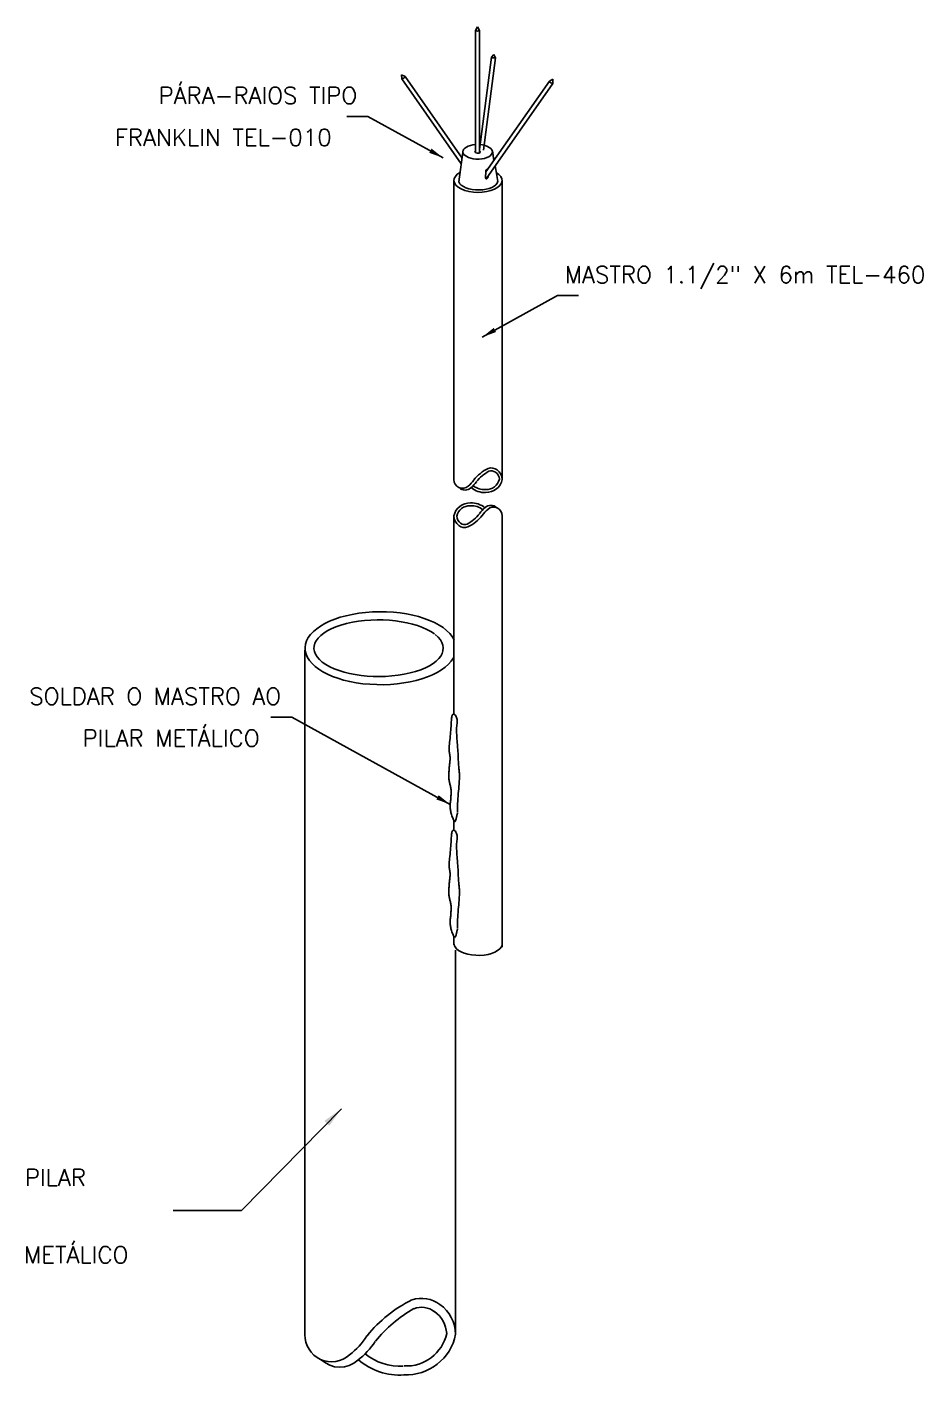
# Model space of a CAD drawing. Header units: millimetres. Extents: x -5200.2 to -5184.5, y -4688.8 to -4655.3.
# Drawn here: x -5200.2 to -5189.53, y -4671.4 to -4655.34 of the extents above; entities that cross this region are included whole.
import ezdxf
from ezdxf.enums import TextEntityAlignment as Align

# ---------------------------------------------------------------- set-up
doc = ezdxf.new("R2010")
doc.units = ezdxf.units.MM
doc.header["$LTSCALE"] = 10
doc.layers.add('Termotécnica', color=7, linetype='Continuous')
doc.styles.add('r80', font='romans.shx')

msp = doc.modelspace()

# ---------------------------------------------------------------- linework, layer by layer
at = {"layer": 'Termotécnica', "color": 2}
for p, q in [((-5194.86, -4655.379), (-5194.836, -4655.338)), ((-5194.86, -4656.834), (-5194.86, -4655.379)), ((-5194.836, -4655.338), (-5194.812, -4655.379)), ((-5194.812, -4656.837), (-5194.812, -4655.379)), ((-5194.812, -4656.798), (-5194.667, -4655.698)), ((-5194.764, -4656.805), (-5194.62, -4655.704)), ((-5194.667, -4655.698), (-5194.639, -4655.665)), ((-5194.639, -4655.665), (-5194.62, -4655.704)), ((-5195.699, -4655.928), (-5195.74, -4655.907)), ((-5195.74, -4655.907), (-5195.739, -4655.955)), ((-5195.019, -4656.901), (-5195.699, -4655.928)), ((-5195.029, -4656.97), (-5195.739, -4655.955)), ((-5194.737, -4657.066), (-5193.979, -4655.983)), ((-5194.734, -4657.147), (-5193.938, -4656.01)), ((-5193.979, -4655.983), (-5193.938, -4655.961)), ((-5193.938, -4655.961), (-5193.938, -4656.01)), ((-5196.142, -4656.403), (-5196.392, -4656.403)), ((-5195.246, -4656.897), (-5196.142, -4656.403)), ((-5195.059, -4657.185), (-5195.005, -4656.803)), ((-5194.641, -4656.928), (-5194.658, -4656.815)), ((-5194.595, -4657.179), (-5194.625, -4656.99)), ((-5195.116, -4660.73), (-5195.116, -4657.166)), ((-5194.542, -4660.715), (-5194.542, -4657.166)), ((-5194.778, -4659.033), (-5193.883, -4658.539)), ((-5193.883, -4658.539), (-5193.633, -4658.539)), ((-5195.116, -4663.525), (-5195.116, -4661.178)), ((-5194.542, -4666.304), (-5194.542, -4661.164)), ((-5196.891, -4670.934), (-5196.891, -4662.764)), ((-5197.049, -4663.561), (-5197.299, -4663.561)), ((-5195.161, -4664.601), (-5197.049, -4663.561)), ((-5195.116, -4664.908), (-5195.116, -4664.794)), ((-5195.116, -4666.274), (-5195.116, -4666.177)), ((-5195.096, -4670.914), (-5195.096, -4666.336)), ((-5196.457, -4668.228), (-5197.649, -4669.438)), ((-5197.649, -4669.438), (-5198.462, -4669.438))]:
    msp.add_line(p, q, dxfattribs=at)
for points in [[(-5194.717, -4657.037), (-5194.721, -4657.035), (-5194.725, -4657.035), (-5194.728, -4657.035), (-5194.73, -4657.037), (-5194.732, -4657.039), (-5194.734, -4657.042), (-5194.735, -4657.045), (-5194.736, -4657.048), (-5194.736, -4657.052), (-5194.737, -4657.055), (-5194.737, -4657.058), (-5194.737, -4657.061), (-5194.737, -4657.064), (-5194.737, -4657.067), (-5194.736, -4657.071), (-5194.736, -4657.074), (-5194.737, -4657.077), (-5194.737, -4657.081), (-5194.737, -4657.084), (-5194.737, -4657.088), (-5194.738, -4657.092), (-5194.738, -4657.095), (-5194.739, -4657.099), (-5194.74, -4657.102), (-5194.74, -4657.105), (-5194.741, -4657.108), (-5194.741, -4657.111), (-5194.742, -4657.114), (-5194.742, -4657.117), (-5194.742, -4657.12), (-5194.742, -4657.123), (-5194.742, -4657.127), (-5194.742, -4657.13), (-5194.742, -4657.133), (-5194.741, -4657.136), (-5194.74, -4657.138), (-5194.739, -4657.141), (-5194.738, -4657.143), (-5194.736, -4657.145), (-5194.735, -4657.147), (-5194.733, -4657.148), (-5194.731, -4657.148), (-5194.729, -4657.148), (-5194.727, -4657.148), (-5194.725, -4657.147), (-5194.722, -4657.145), (-5194.72, -4657.144), (-5194.718, -4657.141), (-5194.715, -4657.139), (-5194.713, -4657.136), (-5194.711, -4657.133), (-5194.71, -4657.129), (-5194.709, -4657.125), (-5194.708, -4657.12), (-5194.708, -4657.115), (-5194.708, -4657.11)], [(-5195.075, -4664.705), (-5195.075, -4664.711), (-5195.077, -4664.717), (-5195.078, -4664.723), (-5195.08, -4664.729), (-5195.081, -4664.735), (-5195.083, -4664.742), (-5195.085, -4664.75), (-5195.087, -4664.758), (-5195.089, -4664.766), (-5195.091, -4664.775), (-5195.093, -4664.784), (-5195.096, -4664.792), (-5195.098, -4664.798), (-5195.101, -4664.803), (-5195.104, -4664.805), (-5195.107, -4664.804), (-5195.112, -4664.801), (-5195.116, -4664.794), (-5195.121, -4664.785), (-5195.126, -4664.775), (-5195.131, -4664.762), (-5195.136, -4664.75), (-5195.14, -4664.736), (-5195.145, -4664.723), (-5195.149, -4664.71), (-5195.152, -4664.698), (-5195.155, -4664.686), (-5195.157, -4664.674), (-5195.159, -4664.662), (-5195.161, -4664.651), (-5195.162, -4664.639), (-5195.162, -4664.626), (-5195.162, -4664.614), (-5195.161, -4664.601), (-5195.16, -4664.587), (-5195.158, -4664.573), (-5195.157, -4664.559), (-5195.155, -4664.545), (-5195.154, -4664.53), (-5195.153, -4664.516), (-5195.152, -4664.501), (-5195.151, -4664.486), (-5195.15, -4664.471), (-5195.15, -4664.456), (-5195.151, -4664.442), (-5195.151, -4664.429), (-5195.153, -4664.416), (-5195.154, -4664.403), (-5195.156, -4664.392), (-5195.158, -4664.381), (-5195.161, -4664.371), (-5195.164, -4664.361), (-5195.166, -4664.352), (-5195.169, -4664.342), (-5195.171, -4664.332), (-5195.173, -4664.323), (-5195.175, -4664.312), (-5195.176, -4664.301), (-5195.177, -4664.29), (-5195.177, -4664.279), (-5195.177, -4664.267), (-5195.177, -4664.254), (-5195.177, -4664.241), (-5195.176, -4664.228), (-5195.176, -4664.214), (-5195.175, -4664.2), (-5195.174, -4664.186), (-5195.173, -4664.171), (-5195.172, -4664.158), (-5195.171, -4664.144), (-5195.17, -4664.132), (-5195.168, -4664.12), (-5195.167, -4664.109), (-5195.166, -4664.099), (-5195.165, -4664.09), (-5195.164, -4664.082), (-5195.163, -4664.074), (-5195.163, -4664.067), (-5195.162, -4664.06), (-5195.162, -4664.054), (-5195.162, -4664.047), (-5195.163, -4664.041), (-5195.163, -4664.034), (-5195.164, -4664.028), (-5195.165, -4664.021), (-5195.166, -4664.014), (-5195.167, -4664.007), (-5195.168, -4664), (-5195.17, -4663.992), (-5195.171, -4663.983), (-5195.172, -4663.974), (-5195.172, -4663.963), (-5195.173, -4663.951), (-5195.173, -4663.937), (-5195.172, -4663.921), (-5195.172, -4663.903), (-5195.17, -4663.883), (-5195.168, -4663.861), (-5195.166, -4663.838), (-5195.163, -4663.813), (-5195.161, -4663.788), (-5195.158, -4663.763), (-5195.156, -4663.739), (-5195.154, -4663.715), (-5195.153, -4663.692), (-5195.151, -4663.671), (-5195.15, -4663.652), (-5195.149, -4663.633), (-5195.148, -4663.616), (-5195.147, -4663.6), (-5195.146, -4663.586), (-5195.145, -4663.573), (-5195.143, -4663.561), (-5195.14, -4663.55), (-5195.137, -4663.542), (-5195.134, -4663.535), (-5195.13, -4663.529), (-5195.126, -4663.526), (-5195.121, -4663.524), (-5195.116, -4663.525), (-5195.111, -4663.528), (-5195.105, -4663.533), (-5195.099, -4663.539), (-5195.094, -4663.547), (-5195.089, -4663.556), (-5195.084, -4663.566), (-5195.081, -4663.577), (-5195.078, -4663.588), (-5195.077, -4663.6), (-5195.077, -4663.612), (-5195.078, -4663.624), (-5195.079, -4663.637), (-5195.081, -4663.652), (-5195.082, -4663.667), (-5195.084, -4663.685), (-5195.085, -4663.704), (-5195.085, -4663.725), (-5195.084, -4663.748), (-5195.083, -4663.772), (-5195.082, -4663.796), (-5195.081, -4663.82), (-5195.079, -4663.844), (-5195.077, -4663.867), (-5195.075, -4663.889), (-5195.073, -4663.909), (-5195.072, -4663.927), (-5195.07, -4663.944), (-5195.069, -4663.96), (-5195.068, -4663.975), (-5195.067, -4663.989), (-5195.066, -4664.003), (-5195.066, -4664.017), (-5195.065, -4664.032), (-5195.065, -4664.046), (-5195.064, -4664.061), (-5195.064, -4664.076), (-5195.063, -4664.091), (-5195.063, -4664.105), (-5195.062, -4664.12), (-5195.061, -4664.134), (-5195.059, -4664.148), (-5195.058, -4664.162), (-5195.056, -4664.176), (-5195.055, -4664.189), (-5195.053, -4664.203), (-5195.052, -4664.216), (-5195.05, -4664.23), (-5195.05, -4664.243), (-5195.049, -4664.257), (-5195.049, -4664.271), (-5195.05, -4664.287), (-5195.051, -4664.303), (-5195.052, -4664.321), (-5195.053, -4664.34), (-5195.055, -4664.362), (-5195.057, -4664.387), (-5195.059, -4664.414), (-5195.061, -4664.443), (-5195.064, -4664.473), (-5195.066, -4664.504), (-5195.068, -4664.534), (-5195.07, -4664.563), (-5195.072, -4664.589), (-5195.073, -4664.613), (-5195.074, -4664.633), (-5195.074, -4664.65), (-5195.074, -4664.663), (-5195.074, -4664.675), (-5195.074, -4664.684), (-5195.074, -4664.692), (-5195.074, -4664.699)], [(-5195.075, -4666.087), (-5195.075, -4666.093), (-5195.077, -4666.099), (-5195.078, -4666.105), (-5195.08, -4666.111), (-5195.081, -4666.118), (-5195.083, -4666.125), (-5195.085, -4666.132), (-5195.087, -4666.14), (-5195.089, -4666.149), (-5195.091, -4666.158), (-5195.093, -4666.166), (-5195.096, -4666.174), (-5195.098, -4666.18), (-5195.101, -4666.185), (-5195.104, -4666.187), (-5195.107, -4666.187), (-5195.112, -4666.183), (-5195.116, -4666.177), (-5195.121, -4666.168), (-5195.126, -4666.157), (-5195.131, -4666.145), (-5195.136, -4666.132), (-5195.14, -4666.119), (-5195.145, -4666.105), (-5195.149, -4666.093), (-5195.152, -4666.08), (-5195.155, -4666.068), (-5195.157, -4666.056), (-5195.159, -4666.045), (-5195.161, -4666.033), (-5195.162, -4666.021), (-5195.162, -4666.009), (-5195.162, -4665.996), (-5195.161, -4665.983), (-5195.16, -4665.97), (-5195.158, -4665.956), (-5195.157, -4665.942), (-5195.155, -4665.927), (-5195.154, -4665.913), (-5195.153, -4665.898), (-5195.152, -4665.883), (-5195.151, -4665.868), (-5195.15, -4665.853), (-5195.15, -4665.839), (-5195.151, -4665.825), (-5195.151, -4665.811), (-5195.153, -4665.798), (-5195.154, -4665.786), (-5195.156, -4665.774), (-5195.158, -4665.763), (-5195.161, -4665.753), (-5195.164, -4665.744), (-5195.166, -4665.734), (-5195.169, -4665.724), (-5195.171, -4665.715), (-5195.173, -4665.705), (-5195.175, -4665.695), (-5195.176, -4665.684), (-5195.177, -4665.673), (-5195.177, -4665.661), (-5195.177, -4665.649), (-5195.177, -4665.636), (-5195.177, -4665.623), (-5195.176, -4665.61), (-5195.176, -4665.596), (-5195.175, -4665.582), (-5195.174, -4665.568), (-5195.173, -4665.554), (-5195.172, -4665.54), (-5195.171, -4665.527), (-5195.17, -4665.514), (-5195.168, -4665.502), (-5195.167, -4665.492), (-5195.166, -4665.482), (-5195.165, -4665.473), (-5195.164, -4665.464), (-5195.163, -4665.457), (-5195.163, -4665.449), (-5195.162, -4665.443), (-5195.162, -4665.436), (-5195.162, -4665.43), (-5195.163, -4665.423), (-5195.163, -4665.417), (-5195.164, -4665.41), (-5195.165, -4665.404), (-5195.166, -4665.397), (-5195.167, -4665.39), (-5195.168, -4665.382), (-5195.17, -4665.374), (-5195.171, -4665.366), (-5195.172, -4665.356), (-5195.172, -4665.345), (-5195.173, -4665.333), (-5195.173, -4665.319), (-5195.172, -4665.304), (-5195.172, -4665.286), (-5195.17, -4665.266), (-5195.168, -4665.244), (-5195.166, -4665.22), (-5195.163, -4665.196), (-5195.161, -4665.171), (-5195.158, -4665.146), (-5195.156, -4665.121), (-5195.154, -4665.097), (-5195.153, -4665.075), (-5195.151, -4665.054), (-5195.15, -4665.034), (-5195.149, -4665.016), (-5195.148, -4664.998), (-5195.147, -4664.983), (-5195.146, -4664.968), (-5195.145, -4664.955), (-5195.143, -4664.943), (-5195.14, -4664.933), (-5195.137, -4664.924), (-5195.134, -4664.917), (-5195.13, -4664.912), (-5195.126, -4664.908), (-5195.121, -4664.907), (-5195.116, -4664.908), (-5195.111, -4664.91), (-5195.105, -4664.915), (-5195.099, -4664.922), (-5195.094, -4664.93), (-5195.089, -4664.939), (-5195.084, -4664.949), (-5195.081, -4664.96), (-5195.078, -4664.971), (-5195.077, -4664.982), (-5195.077, -4664.994), (-5195.078, -4665.006), (-5195.079, -4665.02), (-5195.081, -4665.034), (-5195.082, -4665.05), (-5195.084, -4665.067), (-5195.085, -4665.086), (-5195.085, -4665.107), (-5195.084, -4665.13), (-5195.083, -4665.154), (-5195.082, -4665.178), (-5195.081, -4665.203), (-5195.079, -4665.227), (-5195.077, -4665.25), (-5195.075, -4665.271), (-5195.073, -4665.291), (-5195.072, -4665.309), (-5195.07, -4665.326), (-5195.069, -4665.342), (-5195.068, -4665.357), (-5195.067, -4665.371), (-5195.066, -4665.385), (-5195.066, -4665.4), (-5195.065, -4665.414), (-5195.065, -4665.429), (-5195.064, -4665.443), (-5195.064, -4665.458), (-5195.063, -4665.473), (-5195.063, -4665.488), (-5195.062, -4665.502), (-5195.061, -4665.517), (-5195.059, -4665.531), (-5195.058, -4665.545), (-5195.056, -4665.558), (-5195.055, -4665.572), (-5195.053, -4665.585), (-5195.052, -4665.599), (-5195.05, -4665.612), (-5195.05, -4665.626), (-5195.049, -4665.64), (-5195.049, -4665.654), (-5195.05, -4665.669), (-5195.051, -4665.685), (-5195.052, -4665.703), (-5195.053, -4665.723), (-5195.055, -4665.745), (-5195.057, -4665.769), (-5195.059, -4665.796), (-5195.061, -4665.825), (-5195.064, -4665.855), (-5195.066, -4665.886), (-5195.068, -4665.916), (-5195.07, -4665.945), (-5195.072, -4665.972), (-5195.073, -4665.996), (-5195.074, -4666.016), (-5195.074, -4666.032), (-5195.074, -4666.046), (-5195.074, -4666.057), (-5195.074, -4666.066), (-5195.074, -4666.074), (-5195.074, -4666.081)]]:
    msp.add_lwpolyline(points, dxfattribs=at)
for centre, radius, start, end in [((-5194.836, -4655.353), 0.0354, 227.2915, 312.7085), ((-5194.638, -4655.659), 0.0488, 233.0777, 291.9821), ((-5195.736, -4655.916), 0.039, 265.3658, 342.0143), ((-5193.941, -4655.971), 0.039, 197.9857, 274.6342), ((-5194.479, -4661.06), 0.516, 116.325, 140.9207), ((-5194.671, -4660.707), 0.115, 52.5477, 108.6984), ((-5195.014, -4660.733), 0.102, 178.3321, 312.556), ((-5195.132, -4660.57), 0.302, 307.9928, 326.6632), ((-5195.1, -4660.59), 0.302, 307.9928, 326.6632), ((-5194.447, -4661.081), 0.516, 119.3998, 140.9207), ((-5194.73, -4660.691), 0.193, 267.4418, 348.7009), ((-5194.73, -4660.691), 0.159, 267.4418, 347.3221), ((-5194.671, -4660.707), 0.0805, 52.1599, 111.6407), ((-5194.684, -4660.732), 0.109, 3.1675, 54.7132), ((-5194.684, -4660.732), 0.144, 1.2395, 54.416), ((-5194.983, -4660.754), 0.102, 225.8504, 312.556), ((-5194.754, -4660.644), 0.241, 229.2564, 273.7449), ((-5194.754, -4660.644), 0.207, 230.4823, 273.7449), ((-5194.928, -4661.202), 0.193, 87.4418, 168.7009), ((-5194.928, -4661.202), 0.159, 87.4418, 167.3221), ((-5194.904, -4661.25), 0.241, 49.2564, 93.7449), ((-5194.904, -4661.25), 0.207, 50.4823, 93.7449), ((-5194.558, -4661.303), 0.302, 127.9928, 146.6632), ((-5194.675, -4661.14), 0.102, 45.8504, 132.556), ((-5194.644, -4661.161), 0.102, 358.3321, 132.556), ((-5194.974, -4661.161), 0.144, 181.2395, 234.416), ((-5194.974, -4661.161), 0.109, 183.1675, 234.7132), ((-5195.211, -4660.812), 0.516, 299.3998, 320.9207), ((-5195.179, -4660.833), 0.516, 296.325, 320.9207), ((-5194.526, -4661.324), 0.302, 127.9928, 146.6632), ((-5194.987, -4661.187), 0.115, 232.5477, 288.6984), ((-5194.987, -4661.187), 0.0805, 232.1599, 291.6407), ((-5195.011, -4666.247), 0.105, 177.1012, 208.7598), ((-5194.902, -4671.947), 1.61, 116.325, 140.9207), ((-5195.501, -4670.844), 0.358, 52.5477, 108.6984), ((-5194.803, -4672.012), 1.61, 119.3998, 140.9207), ((-5195.501, -4670.844), 0.251, 52.1599, 111.6407), ((-5195.544, -4670.924), 0.342, 3.1675, 54.7132), ((-5195.544, -4670.924), 0.448, 1.2395, 54.416), ((-5196.574, -4670.925), 0.317, 178.3321, 312.556), ((-5196.94, -4670.416), 0.943, 307.9928, 326.6632), ((-5196.842, -4670.481), 0.943, 307.9928, 326.6632), ((-5195.687, -4670.796), 0.603, 267.4418, 348.7009), ((-5195.687, -4670.796), 0.497, 267.4418, 347.3221), ((-5195.762, -4670.647), 0.647, 230.4823, 273.7449), ((-5196.476, -4670.99), 0.317, 225.8504, 312.556), ((-5195.762, -4670.647), 0.754, 229.2564, 273.7449)]:
    msp.add_arc(centre, radius, start, end, dxfattribs=at)
for centre, major_axis, ratio, start_param, end_param in [((-5194.834, -4656.826), (-0.176, 0.002), 0.491405, 4.863214, 7.746873), ((-5194.834, -4656.826), (-0.176, 0.002), 0.497388, 1.47636, 4.586986), ((-5194.834, -4656.826), (-0.0324, 0.0004), 0.491405, 5.583209, 7.746873), ((-5194.834, -4656.826), (-0.0324, 0.0004), 0.497388, 1.47636, 3.954623), ((-5194.829, -4657.166), (-0.287, 0), 0.498209, 5.55098, 10.139597), ((-5194.829, -4657.166), (-0.235, 0.003), 0.487364, 0.193527, 3.06961), ((-5195.99, -4662.74), (-0.901, 0), 0.482673, 3.373907, 9.154351), ((-5196.014, -4662.74), (-0.77, 0), 0.438283, 3.666714, 9.926887), ((-5194.826, -4666.26), (-0.287, -0.001), 0.488124, 0.261747, 3.011034)]:
    msp.add_ellipse(centre, major_axis=major_axis, ratio=ratio, start_param=start_param, end_param=end_param, dxfattribs=at)
for points in [[(-5195.383, -4656.787), (-5195.411, -4656.838), (-5195.246, -4656.897)], [(-5194.642, -4658.923), (-5194.614, -4658.973), (-5194.778, -4659.033)], [(-5195.298, -4664.492), (-5195.326, -4664.542), (-5195.161, -4664.601)], [(-5196.66, -4668.373), (-5196.602, -4668.431), (-5196.457, -4668.228)]]:
    msp.add_solid(points, dxfattribs=at)

# ---------------------------------------------------------------- texts
at = {"layer": 'Termotécnica', "color": 2, "style": 'r80'}
for s, p in [('PÁRA-RAIOS TIPO', (-5196.269, -4656.255)), ('SOLDAR O MASTRO AO', (-5197.176, -4663.413))]:
    msp.add_text(s, height=0.2, dxfattribs=at).set_placement(p, align=Align.RIGHT)
for s, p in [('FRANKLIN TEL-010', (-5199.154, -4656.754)), ('MASTRO 1.1/2" X 6m TEL-460', (-5193.795, -4658.39)), ('PILAR METÁLICO', (-5199.54, -4663.912)), ('PILAR', (-5200.229, -4669.146)), ('METÁLICO', (-5200.238, -4670.067))]:
    msp.add_text(s, height=0.2, dxfattribs=at).set_placement(p)

doc.saveas('drawing.dxf')
